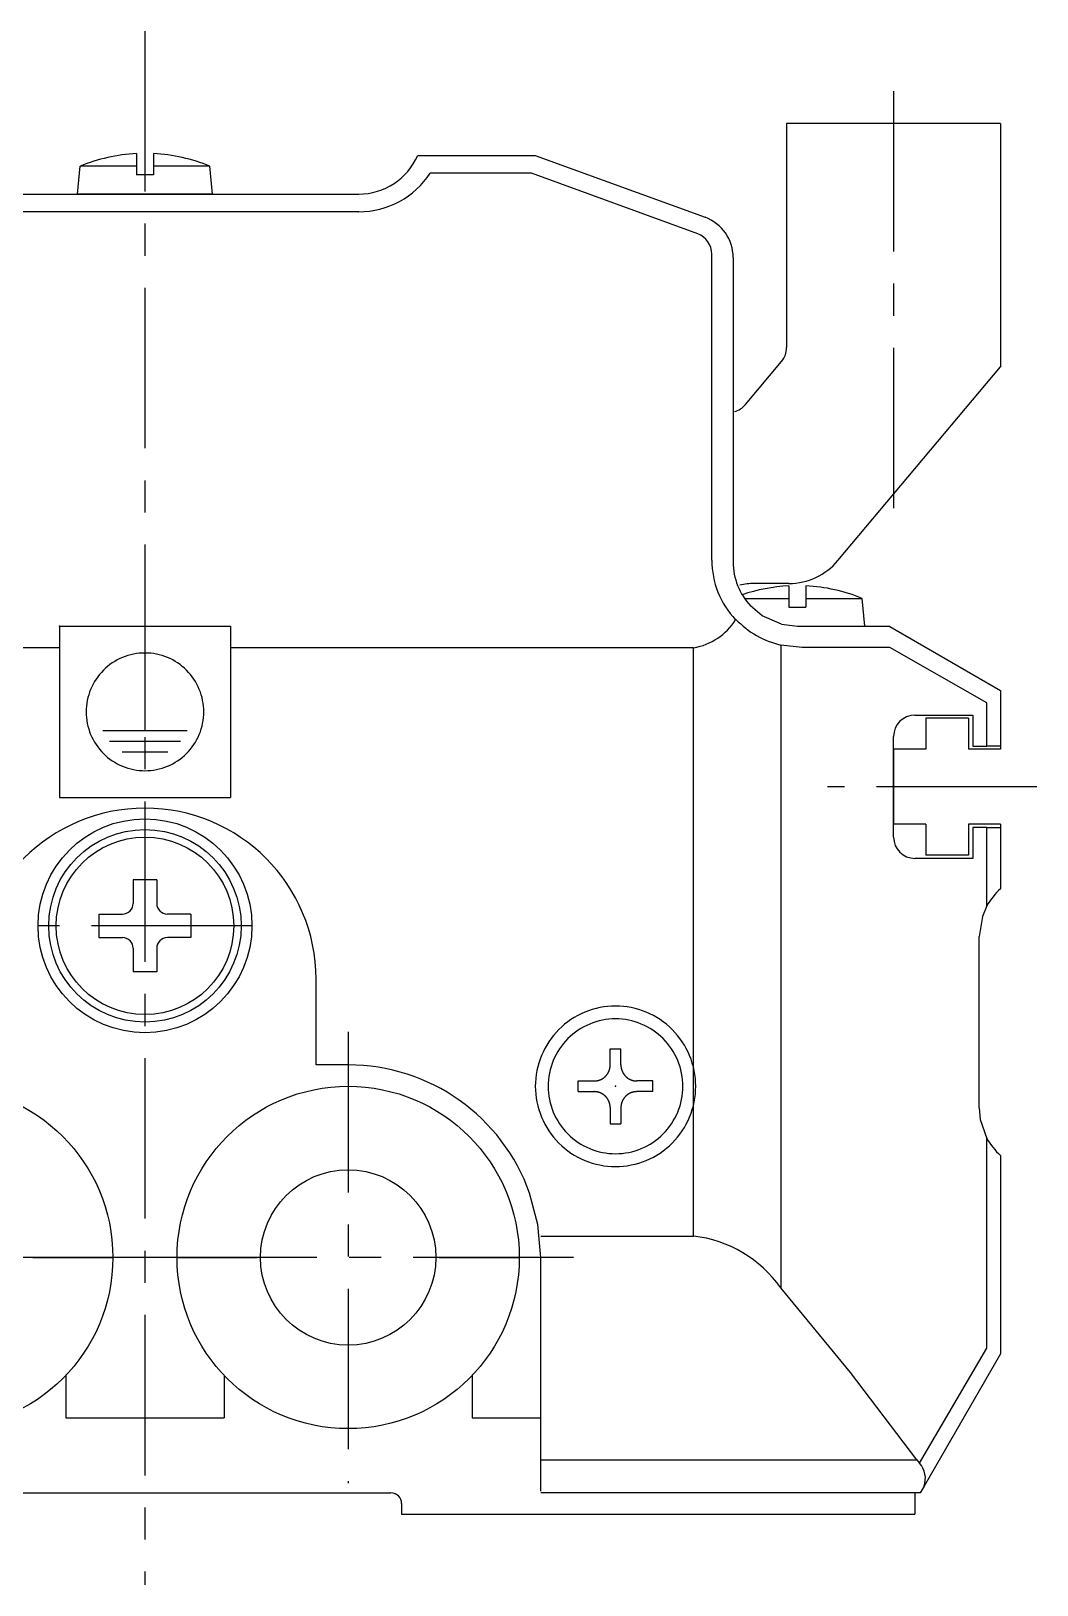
# Model space of a CAD drawing. Extents: x -693 to 100, y 35 to 506.
# Drawn here: x -620.3 to -573.3, y 231.8 to 304.4 of the extents above; entities that cross this region are included whole.
import ezdxf

# ---------------------------------------------------------------- set-up
doc = ezdxf.new("R2010")
doc.units = 0
doc.linetypes.add('CENTER', pattern=[12, 7.5, -1.5, 1.5, -1.5])
doc.layers.get('0').update_dxf_attribs({"linetype": 'CONTINUOUS'})
doc.layers.add('CENTER', color=1, linetype='CENTER')

msp = doc.modelspace()

# ---------------------------------------------------------------- linework, layer by layer
at = {"color": 7, "linetype": 'CONTINUOUS'}
for p, q in [((-585.013, 300.087), (-585.013, 289.609)), ((-575.013, 300.087), (-585.013, 300.087)), ((-575.013, 300.087), (-575.013, 288.717)), ((-615.413, 298.677), (-615.413, 297.687)), ((-614.613, 298.677), (-614.613, 297.687)), ((-602.263, 298.587), (-602.257, 298.587)), ((-602.257, 298.587), (-596.763, 298.587)), ((-596.763, 298.587), (-588.829, 295.699)), ((-618.163, 296.787), (-618.049, 298.087)), ((-615.413, 298.087), (-618.049, 298.087)), ((-611.977, 298.087), (-614.613, 298.087)), ((-611.863, 296.787), (-611.977, 298.087)), ((-596.939, 297.768), (-601.672, 297.768)), ((-589.171, 294.927), (-596.939, 297.768)), ((-614.613, 297.687), (-615.413, 297.687)), ((-625.013, 296.787), (-605.013, 296.787)), ((-611.863, 296.787), (-618.163, 296.787)), ((-605.013, 295.959), (-625.013, 295.959)), ((-588.513, 279.678), (-588.513, 293.982)), ((-587.513, 293.82), (-587.513, 279.587)), ((-586.944, 286.944), (-585.247, 288.966)), ((-582.614, 279.659), (-575.013, 288.717)), ((-584.912, 278.587), (-586.513, 278.587)), ((-584.913, 278.477), (-584.913, 277.487)), ((-584.113, 278.477), (-584.113, 277.487)), ((-586.985, 277.887), (-584.913, 277.887)), ((-584.913, 277.487), (-584.113, 277.487)), ((-584.113, 277.887), (-581.477, 277.887)), ((-581.363, 276.587), (-581.477, 277.887)), ((-587.384, 276.907), (-587.397, 276.893)), ((-619.013, 276.587), (-619.013, 268.587)), ((-619.013, 276.587), (-611.013, 276.587)), ((-611.013, 276.587), (-611.013, 268.587)), ((-585.246, 276.678), (-584.513, 276.587)), ((-584.513, 276.587), (-581.363, 276.587)), ((-584.513, 276.587), (-580.209, 276.587)), ((-580.209, 276.587), (-580.191, 276.576)), ((-580.191, 276.576), (-575.013, 273.587)), ((-640.664, 275.587), (-619.013, 275.587)), ((-611.013, 275.587), (-589.362, 275.587)), ((-589.362, 248.087), (-589.362, 275.587)), ((-584.293, 275.587), (-585.287, 275.708)), ((-585.287, 275.708), (-585.287, 245.667)), ((-580.188, 275.587), (-584.293, 275.587)), ((-575.649, 273.01), (-580.188, 275.587)), ((-615.013, 274.517), (-615.013, 271.717)), ((-575.013, 273.587), (-575.013, 273.566)), ((-575.013, 273.566), (-575.013, 270.837)), ((-579.013, 272.437), (-576.313, 272.437)), ((-576.313, 272.437), (-576.313, 270.987)), ((-575.649, 270.987), (-575.649, 273.01)), ((-616.979, 271.717), (-613.047, 271.717)), ((-578.513, 272.287), (-578.513, 270.837)), ((-576.513, 272.287), (-578.513, 272.287)), ((-576.513, 272.287), (-576.513, 270.837)), ((-616.67, 271.217), (-613.356, 271.217)), ((-580.013, 266.737), (-580.013, 271.437)), ((-576.313, 270.987), (-575.649, 270.987)), ((-575.013, 270.987), (-575.649, 270.987)), ((-616.075, 270.717), (-613.951, 270.717)), ((-580.013, 270.837), (-580.013, 267.337)), ((-578.513, 270.837), (-580.013, 270.837)), ((-575.013, 270.837), (-576.513, 270.837)), ((-619.013, 268.587), (-611.013, 268.587)), ((-578.513, 267.337), (-580.013, 267.337)), ((-578.513, 267.337), (-578.513, 265.887)), ((-576.513, 267.337), (-576.513, 265.887)), ((-575.013, 267.337), (-576.513, 267.337)), ((-575.013, 267.337), (-575.013, 264.323)), ((-575.649, 267.187), (-576.313, 267.187)), ((-576.313, 267.187), (-576.313, 265.737)), ((-575.649, 267.187), (-575.013, 267.187)), ((-575.649, 263.52), (-575.649, 267.187)), ((-576.513, 265.887), (-578.513, 265.887)), ((-576.313, 265.737), (-579.013, 265.737)), ((-614.463, 264.737), (-615.563, 264.737)), ((-615.563, 264.737), (-615.563, 263.637)), ((-614.463, 264.737), (-614.463, 263.637)), ((-617.163, 263.137), (-616.063, 263.137)), ((-617.163, 263.137), (-617.163, 262.037)), ((-612.863, 263.137), (-613.963, 263.137)), ((-612.863, 263.137), (-612.863, 262.037)), ((-617.163, 262.037), (-616.063, 262.037)), ((-615.563, 261.537), (-615.563, 260.437)), ((-614.463, 261.537), (-614.463, 260.437)), ((-612.863, 262.037), (-613.963, 262.037)), ((-576.013, 254.087), (-576.013, 262.087)), ((-614.463, 260.437), (-615.563, 260.437)), ((-607.013, 256.087), (-607.013, 260.087)), ((-593.263, 256.085), (-593.263, 256.837)), ((-593.263, 256.837), (-592.763, 256.837)), ((-592.763, 256.085), (-592.763, 256.837)), ((-605.513, 256.087), (-607.013, 256.087)), ((-594.763, 255.337), (-594.011, 255.337)), ((-594.763, 254.837), (-594.763, 255.337)), ((-591.263, 255.337), (-592.015, 255.337)), ((-591.263, 254.837), (-591.263, 255.337)), ((-594.763, 254.837), (-594.011, 254.837)), ((-591.263, 254.837), (-592.015, 254.837)), ((-593.263, 254.089), (-593.263, 253.337)), ((-592.763, 254.089), (-592.763, 253.337)), ((-593.263, 253.337), (-592.763, 253.337)), ((-575.649, 242.855), (-575.649, 252.654)), ((-575.013, 251.851), (-575.013, 242.59)), ((-596.504, 248.087), (-589.362, 248.087)), ((-620.263, 247.087), (-616.513, 247.087)), ((-613.513, 247.087), (-609.763, 247.087)), ((-601.263, 247.087), (-597.513, 247.087)), ((-596.513, 236.167), (-596.513, 247.087)), ((-578.806, 237.477), (-575.649, 242.855)), ((-575.013, 242.587), (-578.589, 236.394)), ((-575.013, 242.59), (-575.013, 242.587)), ((-618.713, 241.577), (-618.713, 239.587)), ((-611.313, 241.577), (-611.313, 239.587)), ((-599.713, 241.577), (-599.713, 239.587)), ((-618.713, 239.587), (-611.313, 239.587)), ((-599.713, 239.587), (-596.513, 239.587)), ((-596.513, 237.622), (-578.929, 237.622)), ((-578.929, 237.622), (-578.806, 237.477)), ((-626.513, 236.087), (-603.513, 236.087)), ((-578.766, 236.087), (-596.513, 236.087)), ((-579.013, 236.087), (-579.013, 235.087)), ((-578.589, 236.394), (-578.766, 236.087)), ((-603.013, 235.587), (-603.013, 235.087)), ((-603.013, 235.087), (-579.013, 235.087))]:
    msp.add_line(p, q, dxfattribs=at)
for points in [[(-585.246, 276.678), (-586.152, 277.074), (-586.709, 277.543)], [(-575.649, 263.52), (-575.861, 263.029), (-576.013, 262.087)], [(-576.013, 254.087), (-575.963, 253.542), (-575.649, 252.654)], [(-596.513, 247.087), (-596.646, 248.628), (-597.028, 250.087)], [(-578.929, 237.622), (-582.023, 241.706), (-585.287, 245.667)]]:
    msp.add_lwpolyline(points, dxfattribs=at)
for points in [[(-612.263, 272.587, 0), (-612.266, 272.722, 0), (-612.276, 272.856, 0), (-612.293, 272.99, 0), (-612.316, 273.123, 0), (-612.345, 273.255, 0), (-612.381, 273.385, 0), (-612.424, 273.513, 0), (-612.472, 273.639, 0), (-612.527, 273.763, 0), (-612.588, 273.883, 0), (-612.654, 274.001, 0), (-612.726, 274.115, 0), (-612.804, 274.225, 0), (-612.887, 274.331, 0), (-612.975, 274.434, 0), (-613.068, 274.531, 0), (-613.166, 274.625, 0), (-613.268, 274.713, 0), (-613.375, 274.796, 0), (-613.485, 274.873, 0), (-613.599, 274.946, 0), (-613.717, 275.012, 0), (-613.837, 275.073, 0), (-613.961, 275.128, 0), (-614.087, 275.176, 0), (-614.215, 275.218, 0), (-614.345, 275.254, 0), (-614.476, 275.284, 0), (-614.609, 275.307, 0), (-614.743, 275.324, 0), (-614.878, 275.334, 0), (-615.013, 275.337, 0), (-615.148, 275.334, 0), (-615.283, 275.324, 0), (-615.416, 275.307, 0), (-615.549, 275.284, 0), (-615.681, 275.254, 0), (-615.811, 275.218, 0), (-615.939, 275.176, 0), (-616.065, 275.128, 0), (-616.189, 275.073, 0), (-616.309, 275.012, 0), (-616.427, 274.946, 0), (-616.541, 274.873, 0), (-616.651, 274.796, 0), (-616.758, 274.713, 0), (-616.86, 274.625, 0), (-616.958, 274.531, 0), (-617.051, 274.434, 0), (-617.139, 274.331, 0), (-617.222, 274.225, 0), (-617.3, 274.115, 0), (-617.372, 274.001, 0), (-617.438, 273.883, 0), (-617.499, 273.763, 0), (-617.554, 273.639, 0), (-617.602, 273.513, 0), (-617.645, 273.385, 0), (-617.681, 273.255, 0), (-617.71, 273.123, 0), (-617.733, 272.99, 0), (-617.75, 272.856, 0), (-617.76, 272.722, 0), (-617.763, 272.587, 0), (-617.76, 272.452, 0), (-617.75, 272.317, 0), (-617.733, 272.183, 0), (-617.71, 272.05, 0), (-617.681, 271.919, 0), (-617.645, 271.789, 0), (-617.602, 271.66, 0), (-617.554, 271.535, 0), (-617.499, 271.411, 0), (-617.438, 271.291, 0), (-617.372, 271.173, 0), (-617.3, 271.059, 0), (-617.222, 270.949, 0), (-617.139, 270.842, 0), (-617.051, 270.74, 0), (-616.958, 270.642, 0), (-616.86, 270.549, 0), (-616.758, 270.461, 0), (-616.651, 270.378, 0), (-616.541, 270.3, 0), (-616.427, 270.228, 0), (-616.309, 270.162, 0), (-616.189, 270.101, 0), (-616.065, 270.046, 0), (-615.939, 269.998, 0), (-615.811, 269.955, 0), (-615.681, 269.919, 0), (-615.549, 269.89, 0), (-615.416, 269.867, 0), (-615.283, 269.85, 0), (-615.148, 269.84, 0), (-615.013, 269.837, 0), (-614.878, 269.84, 0), (-614.743, 269.85, 0), (-614.609, 269.867, 0), (-614.476, 269.89, 0), (-614.345, 269.919, 0), (-614.215, 269.955, 0), (-614.087, 269.998, 0), (-613.961, 270.046, 0), (-613.837, 270.101, 0), (-613.717, 270.162, 0), (-613.599, 270.228, 0), (-613.485, 270.3, 0), (-613.375, 270.378, 0), (-613.268, 270.461, 0), (-613.166, 270.549, 0), (-613.068, 270.642, 0), (-612.975, 270.74, 0), (-612.887, 270.842, 0), (-612.804, 270.949, 0), (-612.726, 271.059, 0), (-612.654, 271.173, 0), (-612.588, 271.291, 0), (-612.527, 271.411, 0), (-612.472, 271.535, 0), (-612.424, 271.66, 0), (-612.381, 271.789, 0), (-612.345, 271.919, 0), (-612.316, 272.05, 0), (-612.293, 272.183, 0), (-612.276, 272.317, 0), (-612.266, 272.452, 0), (-612.263, 272.587, 0)], [(-593.013, 258.837, 0), (-593.197, 258.832, 0), (-593.381, 258.819, 0), (-593.563, 258.796, 0), (-593.745, 258.765, 0), (-593.924, 258.725, 0), (-594.102, 258.675, 0), (-594.276, 258.618, 0), (-594.448, 258.551, 0), (-594.616, 258.477, 0), (-594.781, 258.394, 0), (-594.941, 258.303, 0), (-595.096, 258.205, 0), (-595.247, 258.099, 0), (-595.392, 257.986, 0), (-595.531, 257.865, 0), (-595.665, 257.739, 0), (-595.792, 257.605, 0), (-595.912, 257.466, 0), (-596.025, 257.321, 0), (-596.131, 257.17, 0), (-596.229, 257.015, 0), (-596.32, 256.855, 0), (-596.403, 256.69, 0), (-596.478, 256.522, 0), (-596.544, 256.35, 0), (-596.602, 256.175, 0), (-596.651, 255.998, 0), (-596.691, 255.818, 0), (-596.722, 255.637, 0), (-596.745, 255.454, 0), (-596.758, 255.271, 0), (-596.763, 255.087, 0), (-596.758, 254.903, 0), (-596.745, 254.719, 0), (-596.722, 254.537, 0), (-596.691, 254.355, 0), (-596.651, 254.176, 0), (-596.602, 253.998, 0), (-596.544, 253.824, 0), (-596.478, 253.652, 0), (-596.403, 253.484, 0), (-596.32, 253.319, 0), (-596.229, 253.159, 0), (-596.131, 253.004, 0), (-596.025, 252.853, 0), (-595.912, 252.708, 0), (-595.792, 252.569, 0), (-595.665, 252.435, 0), (-595.531, 252.308, 0), (-595.392, 252.188, 0), (-595.247, 252.075, 0), (-595.096, 251.969, 0), (-594.941, 251.87, 0), (-594.781, 251.78, 0), (-594.616, 251.697, 0), (-594.448, 251.622, 0), (-594.276, 251.556, 0), (-594.102, 251.498, 0), (-593.924, 251.449, 0), (-593.745, 251.409, 0), (-593.563, 251.377, 0), (-593.381, 251.355, 0), (-593.197, 251.341, 0), (-593.013, 251.337, 0), (-592.829, 251.341, 0), (-592.645, 251.355, 0), (-592.463, 251.377, 0), (-592.281, 251.409, 0), (-592.102, 251.449, 0), (-591.924, 251.498, 0), (-591.75, 251.556, 0), (-591.578, 251.622, 0), (-591.41, 251.697, 0), (-591.245, 251.78, 0), (-591.085, 251.87, 0), (-590.93, 251.969, 0), (-590.779, 252.075, 0), (-590.634, 252.188, 0), (-590.495, 252.308, 0), (-590.361, 252.435, 0), (-590.234, 252.569, 0), (-590.114, 252.708, 0), (-590.001, 252.853, 0), (-589.895, 253.004, 0), (-589.796, 253.159, 0), (-589.706, 253.319, 0), (-589.623, 253.484, 0), (-589.548, 253.652, 0), (-589.482, 253.824, 0), (-589.424, 253.998, 0), (-589.375, 254.176, 0), (-589.335, 254.355, 0), (-589.304, 254.537, 0), (-589.281, 254.719, 0), (-589.267, 254.903, 0), (-589.263, 255.087, 0), (-589.267, 255.271, 0), (-589.281, 255.454, 0), (-589.304, 255.637, 0), (-589.335, 255.818, 0), (-589.375, 255.998, 0), (-589.424, 256.175, 0), (-589.482, 256.35, 0), (-589.548, 256.522, 0), (-589.623, 256.69, 0), (-589.706, 256.855, 0), (-589.796, 257.015, 0), (-589.895, 257.17, 0), (-590.001, 257.321, 0), (-590.114, 257.466, 0), (-590.234, 257.605, 0), (-590.361, 257.739, 0), (-590.495, 257.865, 0), (-590.634, 257.986, 0), (-590.779, 258.099, 0), (-590.93, 258.205, 0), (-591.085, 258.303, 0), (-591.245, 258.394, 0), (-591.41, 258.477, 0), (-591.578, 258.551, 0), (-591.75, 258.618, 0), (-591.924, 258.675, 0), (-592.102, 258.725, 0), (-592.281, 258.765, 0), (-592.463, 258.796, 0), (-592.645, 258.819, 0), (-592.829, 258.832, 0), (-593.013, 258.837, 0)], [(-593.013, 258.237, 0), (-593.168, 258.233, 0), (-593.322, 258.222, 0), (-593.475, 258.203, 0), (-593.628, 258.176, 0), (-593.778, 258.143, 0), (-593.927, 258.101, 0), (-594.074, 258.053, 0), (-594.218, 257.997, 0), (-594.36, 257.934, 0), (-594.498, 257.865, 0), (-594.632, 257.789, 0), (-594.763, 257.706, 0), (-594.889, 257.617, 0), (-595.011, 257.522, 0), (-595.128, 257.421, 0), (-595.24, 257.314, 0), (-595.347, 257.202, 0), (-595.448, 257.085, 0), (-595.543, 256.963, 0), (-595.632, 256.837, 0), (-595.715, 256.706, 0), (-595.791, 256.572, 0), (-595.861, 256.434, 0), (-595.923, 256.292, 0), (-595.979, 256.148, 0), (-596.027, 256.001, 0), (-596.069, 255.852, 0), (-596.102, 255.701, 0), (-596.129, 255.549, 0), (-596.148, 255.396, 0), (-596.159, 255.241, 0), (-596.163, 255.087, 0), (-596.159, 254.932, 0), (-596.148, 254.778, 0), (-596.129, 254.625, 0), (-596.102, 254.472, 0), (-596.069, 254.322, 0), (-596.027, 254.173, 0), (-595.979, 254.026, 0), (-595.923, 253.881, 0), (-595.861, 253.74, 0), (-595.791, 253.602, 0), (-595.715, 253.467, 0), (-595.632, 253.337, 0), (-595.543, 253.21, 0), (-595.448, 253.089, 0), (-595.347, 252.971, 0), (-595.24, 252.86, 0), (-595.128, 252.753, 0), (-595.011, 252.652, 0), (-594.889, 252.557, 0), (-594.763, 252.468, 0), (-594.632, 252.385, 0), (-594.498, 252.309, 0), (-594.36, 252.239, 0), (-594.218, 252.177, 0), (-594.074, 252.121, 0), (-593.927, 252.073, 0), (-593.778, 252.031, 0), (-593.628, 251.997, 0), (-593.475, 251.971, 0), (-593.322, 251.952, 0), (-593.168, 251.941, 0), (-593.013, 251.937, 0), (-592.858, 251.941, 0), (-592.704, 251.952, 0), (-592.551, 251.971, 0), (-592.398, 251.997, 0), (-592.248, 252.031, 0), (-592.099, 252.073, 0), (-591.952, 252.121, 0), (-591.808, 252.177, 0), (-591.666, 252.239, 0), (-591.528, 252.309, 0), (-591.394, 252.385, 0), (-591.263, 252.468, 0), (-591.137, 252.557, 0), (-591.015, 252.652, 0), (-590.898, 252.753, 0), (-590.786, 252.86, 0), (-590.679, 252.971, 0), (-590.578, 253.089, 0), (-590.483, 253.21, 0), (-590.394, 253.337, 0), (-590.311, 253.467, 0), (-590.235, 253.602, 0), (-590.165, 253.74, 0), (-590.103, 253.881, 0), (-590.047, 254.026, 0), (-589.999, 254.173, 0), (-589.957, 254.322, 0), (-589.924, 254.472, 0), (-589.897, 254.625, 0), (-589.878, 254.778, 0), (-589.867, 254.932, 0), (-589.863, 255.087, 0), (-589.867, 255.241, 0), (-589.878, 255.396, 0), (-589.897, 255.549, 0), (-589.924, 255.701, 0), (-589.957, 255.852, 0), (-589.999, 256.001, 0), (-590.047, 256.148, 0), (-590.103, 256.292, 0), (-590.165, 256.434, 0), (-590.235, 256.572, 0), (-590.311, 256.706, 0), (-590.394, 256.837, 0), (-590.483, 256.963, 0), (-590.578, 257.085, 0), (-590.679, 257.202, 0), (-590.786, 257.314, 0), (-590.898, 257.421, 0), (-591.015, 257.522, 0), (-591.137, 257.617, 0), (-591.263, 257.706, 0), (-591.394, 257.789, 0), (-591.528, 257.865, 0), (-591.666, 257.934, 0), (-591.808, 257.997, 0), (-591.952, 258.053, 0), (-592.099, 258.101, 0), (-592.248, 258.143, 0), (-592.398, 258.176, 0), (-592.551, 258.203, 0), (-592.704, 258.222, 0), (-592.858, 258.233, 0), (-593.013, 258.237, 0)], [(-594.011, 255.337, 0), (-594.001, 255.337, 0), (-593.992, 255.337, 0), (-593.983, 255.337, 0), (-593.974, 255.338, 0), (-593.965, 255.338, 0), (-593.956, 255.339, 0), (-593.946, 255.34, 0), (-593.937, 255.34, 0), (-593.928, 255.341, 0), (-593.919, 255.342, 0), (-593.91, 255.344, 0), (-593.901, 255.345, 0), (-593.892, 255.346, 0), (-593.883, 255.348, 0), (-593.874, 255.349, 0), (-593.865, 255.351, 0), (-593.856, 255.353, 0), (-593.847, 255.355, 0), (-593.838, 255.357, 0), (-593.829, 255.359, 0), (-593.82, 255.362, 0), (-593.811, 255.364, 0), (-593.802, 255.366, 0), (-593.794, 255.369, 0), (-593.785, 255.372, 0), (-593.776, 255.375, 0), (-593.767, 255.378, 0), (-593.759, 255.381, 0), (-593.75, 255.384, 0), (-593.742, 255.387, 0), (-593.733, 255.39, 0), (-593.724, 255.394, 0), (-593.716, 255.397, 0), (-593.708, 255.401, 0), (-593.699, 255.405, 0), (-593.691, 255.409, 0), (-593.683, 255.413, 0), (-593.674, 255.417, 0), (-593.666, 255.421, 0), (-593.658, 255.425, 0), (-593.65, 255.429, 0), (-593.642, 255.434, 0), (-593.634, 255.439, 0), (-593.626, 255.443, 0), (-593.618, 255.448, 0), (-593.611, 255.453, 0), (-593.603, 255.458, 0), (-593.595, 255.463, 0), (-593.588, 255.468, 0), (-593.58, 255.473, 0), (-593.573, 255.479, 0), (-593.565, 255.484, 0), (-593.558, 255.489, 0), (-593.551, 255.495, 0), (-593.543, 255.501, 0), (-593.536, 255.507, 0), (-593.529, 255.512, 0), (-593.522, 255.518, 0), (-593.515, 255.524, 0), (-593.508, 255.531, 0), (-593.502, 255.537, 0), (-593.495, 255.543, 0), (-593.488, 255.549, 0), (-593.482, 255.556, 0), (-593.475, 255.562, 0), (-593.469, 255.569, 0), (-593.463, 255.576, 0), (-593.457, 255.582, 0), (-593.45, 255.589, 0), (-593.444, 255.596, 0), (-593.438, 255.603, 0), (-593.433, 255.61, 0), (-593.427, 255.617, 0), (-593.421, 255.625, 0), (-593.416, 255.632, 0), (-593.41, 255.639, 0), (-593.405, 255.647, 0), (-593.399, 255.654, 0), (-593.394, 255.662, 0), (-593.389, 255.669, 0), (-593.384, 255.677, 0), (-593.379, 255.685, 0), (-593.374, 255.692, 0), (-593.369, 255.7, 0), (-593.365, 255.708, 0), (-593.36, 255.716, 0), (-593.356, 255.724, 0), (-593.351, 255.732, 0), (-593.347, 255.74, 0), (-593.343, 255.748, 0), (-593.339, 255.757, 0), (-593.335, 255.765, 0), (-593.331, 255.773, 0), (-593.327, 255.782, 0), (-593.323, 255.79, 0), (-593.32, 255.798, 0), (-593.316, 255.807, 0), (-593.313, 255.815, 0), (-593.31, 255.824, 0), (-593.307, 255.833, 0), (-593.304, 255.841, 0), (-593.301, 255.85, 0), (-593.298, 255.859, 0), (-593.295, 255.868, 0), (-593.292, 255.876, 0), (-593.29, 255.885, 0), (-593.288, 255.894, 0), (-593.285, 255.903, 0), (-593.283, 255.912, 0), (-593.281, 255.921, 0), (-593.279, 255.93, 0), (-593.277, 255.939, 0), (-593.276, 255.948, 0), (-593.274, 255.957, 0), (-593.272, 255.966, 0), (-593.271, 255.975, 0), (-593.27, 255.984, 0), (-593.269, 255.993, 0), (-593.267, 256.002, 0), (-593.267, 256.011, 0), (-593.266, 256.02, 0), (-593.265, 256.03, 0), (-593.264, 256.039, 0), (-593.264, 256.048, 0), (-593.263, 256.057, 0), (-593.263, 256.066, 0), (-593.263, 256.075, 0), (-593.263, 256.085, 0)], [(-592.763, 256.085, 0), (-592.763, 256.075, 0), (-592.763, 256.066, 0), (-592.763, 256.057, 0), (-592.762, 256.048, 0), (-592.762, 256.039, 0), (-592.761, 256.03, 0), (-592.76, 256.02, 0), (-592.759, 256.011, 0), (-592.758, 256.002, 0), (-592.757, 255.993, 0), (-592.756, 255.984, 0), (-592.755, 255.975, 0), (-592.754, 255.966, 0), (-592.752, 255.957, 0), (-592.75, 255.948, 0), (-592.749, 255.939, 0), (-592.747, 255.93, 0), (-592.745, 255.921, 0), (-592.743, 255.912, 0), (-592.741, 255.903, 0), (-592.738, 255.894, 0), (-592.736, 255.885, 0), (-592.733, 255.876, 0), (-592.731, 255.868, 0), (-592.728, 255.859, 0), (-592.725, 255.85, 0), (-592.722, 255.841, 0), (-592.719, 255.833, 0), (-592.716, 255.824, 0), (-592.713, 255.815, 0), (-592.71, 255.807, 0), (-592.706, 255.798, 0), (-592.703, 255.79, 0), (-592.699, 255.782, 0), (-592.695, 255.773, 0), (-592.691, 255.765, 0), (-592.687, 255.757, 0), (-592.683, 255.748, 0), (-592.679, 255.74, 0), (-592.675, 255.732, 0), (-592.67, 255.724, 0), (-592.666, 255.716, 0), (-592.661, 255.708, 0), (-592.657, 255.7, 0), (-592.652, 255.692, 0), (-592.647, 255.685, 0), (-592.642, 255.677, 0), (-592.637, 255.669, 0), (-592.632, 255.662, 0), (-592.627, 255.654, 0), (-592.621, 255.647, 0), (-592.616, 255.639, 0), (-592.61, 255.632, 0), (-592.605, 255.625, 0), (-592.599, 255.617, 0), (-592.593, 255.61, 0), (-592.587, 255.603, 0), (-592.582, 255.596, 0), (-592.575, 255.589, 0), (-592.569, 255.582, 0), (-592.563, 255.576, 0), (-592.557, 255.569, 0), (-592.55, 255.562, 0), (-592.544, 255.556, 0), (-592.538, 255.549, 0), (-592.531, 255.543, 0), (-592.524, 255.537, 0), (-592.517, 255.531, 0), (-592.511, 255.524, 0), (-592.504, 255.518, 0), (-592.497, 255.512, 0), (-592.49, 255.507, 0), (-592.483, 255.501, 0), (-592.475, 255.495, 0), (-592.468, 255.489, 0), (-592.461, 255.484, 0), (-592.453, 255.479, 0), (-592.446, 255.473, 0), (-592.438, 255.468, 0), (-592.431, 255.463, 0), (-592.423, 255.458, 0), (-592.415, 255.453, 0), (-592.408, 255.448, 0), (-592.4, 255.443, 0), (-592.392, 255.439, 0), (-592.384, 255.434, 0), (-592.376, 255.429, 0), (-592.368, 255.425, 0), (-592.36, 255.421, 0), (-592.352, 255.417, 0), (-592.343, 255.413, 0), (-592.335, 255.409, 0), (-592.327, 255.405, 0), (-592.318, 255.401, 0), (-592.31, 255.397, 0), (-592.301, 255.394, 0), (-592.293, 255.39, 0), (-592.284, 255.387, 0), (-592.276, 255.384, 0), (-592.267, 255.381, 0), (-592.259, 255.378, 0), (-592.25, 255.375, 0), (-592.241, 255.372, 0), (-592.232, 255.369, 0), (-592.224, 255.366, 0), (-592.215, 255.364, 0), (-592.206, 255.362, 0), (-592.197, 255.359, 0), (-592.188, 255.357, 0), (-592.179, 255.355, 0), (-592.17, 255.353, 0), (-592.161, 255.351, 0), (-592.152, 255.349, 0), (-592.143, 255.348, 0), (-592.134, 255.346, 0), (-592.125, 255.345, 0), (-592.116, 255.344, 0), (-592.107, 255.342, 0), (-592.098, 255.341, 0), (-592.089, 255.34, 0), (-592.079, 255.34, 0), (-592.07, 255.339, 0), (-592.061, 255.338, 0), (-592.052, 255.338, 0), (-592.043, 255.337, 0), (-592.034, 255.337, 0), (-592.024, 255.337, 0), (-592.015, 255.337, 0)], [(-593.263, 254.089, 0), (-593.263, 254.098, 0), (-593.263, 254.108, 0), (-593.263, 254.117, 0), (-593.264, 254.126, 0), (-593.264, 254.135, 0), (-593.265, 254.144, 0), (-593.266, 254.153, 0), (-593.267, 254.163, 0), (-593.267, 254.172, 0), (-593.269, 254.181, 0), (-593.27, 254.19, 0), (-593.271, 254.199, 0), (-593.272, 254.208, 0), (-593.274, 254.217, 0), (-593.276, 254.226, 0), (-593.277, 254.235, 0), (-593.279, 254.244, 0), (-593.281, 254.253, 0), (-593.283, 254.262, 0), (-593.285, 254.271, 0), (-593.288, 254.28, 0), (-593.29, 254.289, 0), (-593.292, 254.298, 0), (-593.295, 254.306, 0), (-593.298, 254.315, 0), (-593.301, 254.324, 0), (-593.304, 254.332, 0), (-593.307, 254.341, 0), (-593.31, 254.35, 0), (-593.313, 254.358, 0), (-593.316, 254.367, 0), (-593.32, 254.375, 0), (-593.323, 254.384, 0), (-593.327, 254.392, 0), (-593.331, 254.401, 0), (-593.335, 254.409, 0), (-593.339, 254.417, 0), (-593.343, 254.425, 0), (-593.347, 254.434, 0), (-593.351, 254.442, 0), (-593.356, 254.45, 0), (-593.36, 254.458, 0), (-593.365, 254.466, 0), (-593.369, 254.474, 0), (-593.374, 254.481, 0), (-593.379, 254.489, 0), (-593.384, 254.497, 0), (-593.389, 254.505, 0), (-593.394, 254.512, 0), (-593.399, 254.52, 0), (-593.405, 254.527, 0), (-593.41, 254.535, 0), (-593.416, 254.542, 0), (-593.421, 254.549, 0), (-593.427, 254.556, 0), (-593.433, 254.564, 0), (-593.438, 254.571, 0), (-593.444, 254.578, 0), (-593.45, 254.585, 0), (-593.457, 254.591, 0), (-593.463, 254.598, 0), (-593.469, 254.605, 0), (-593.475, 254.611, 0), (-593.482, 254.618, 0), (-593.488, 254.624, 0), (-593.495, 254.631, 0), (-593.502, 254.637, 0), (-593.508, 254.643, 0), (-593.515, 254.649, 0), (-593.522, 254.655, 0), (-593.529, 254.661, 0), (-593.536, 254.667, 0), (-593.543, 254.673, 0), (-593.551, 254.679, 0), (-593.558, 254.684, 0), (-593.565, 254.69, 0), (-593.573, 254.695, 0), (-593.58, 254.701, 0), (-593.588, 254.706, 0), (-593.595, 254.711, 0), (-593.603, 254.716, 0), (-593.611, 254.721, 0), (-593.618, 254.726, 0), (-593.626, 254.731, 0), (-593.634, 254.735, 0), (-593.642, 254.74, 0), (-593.65, 254.744, 0), (-593.658, 254.749, 0), (-593.666, 254.753, 0), (-593.674, 254.757, 0), (-593.683, 254.761, 0), (-593.691, 254.765, 0), (-593.699, 254.769, 0), (-593.708, 254.773, 0), (-593.716, 254.776, 0), (-593.724, 254.78, 0), (-593.733, 254.784, 0), (-593.742, 254.787, 0), (-593.75, 254.79, 0), (-593.759, 254.793, 0), (-593.767, 254.796, 0), (-593.776, 254.799, 0), (-593.785, 254.802, 0), (-593.794, 254.805, 0), (-593.802, 254.807, 0), (-593.811, 254.81, 0), (-593.82, 254.812, 0), (-593.829, 254.815, 0), (-593.838, 254.817, 0), (-593.847, 254.819, 0), (-593.856, 254.821, 0), (-593.865, 254.823, 0), (-593.874, 254.824, 0), (-593.883, 254.826, 0), (-593.892, 254.827, 0), (-593.901, 254.829, 0), (-593.91, 254.83, 0), (-593.919, 254.831, 0), (-593.928, 254.832, 0), (-593.937, 254.833, 0), (-593.946, 254.834, 0), (-593.956, 254.835, 0), (-593.965, 254.836, 0), (-593.974, 254.836, 0), (-593.983, 254.836, 0), (-593.992, 254.837, 0), (-594.001, 254.837, 0), (-594.011, 254.837, 0)], [(-592.015, 254.837, 0), (-592.024, 254.837, 0), (-592.034, 254.837, 0), (-592.043, 254.836, 0), (-592.052, 254.836, 0), (-592.061, 254.836, 0), (-592.07, 254.835, 0), (-592.079, 254.834, 0), (-592.089, 254.833, 0), (-592.098, 254.832, 0), (-592.107, 254.831, 0), (-592.116, 254.83, 0), (-592.125, 254.829, 0), (-592.134, 254.827, 0), (-592.143, 254.826, 0), (-592.152, 254.824, 0), (-592.161, 254.823, 0), (-592.17, 254.821, 0), (-592.179, 254.819, 0), (-592.188, 254.817, 0), (-592.197, 254.815, 0), (-592.206, 254.812, 0), (-592.215, 254.81, 0), (-592.224, 254.807, 0), (-592.232, 254.805, 0), (-592.241, 254.802, 0), (-592.25, 254.799, 0), (-592.259, 254.796, 0), (-592.267, 254.793, 0), (-592.276, 254.79, 0), (-592.284, 254.787, 0), (-592.293, 254.784, 0), (-592.301, 254.78, 0), (-592.31, 254.776, 0), (-592.318, 254.773, 0), (-592.327, 254.769, 0), (-592.335, 254.765, 0), (-592.343, 254.761, 0), (-592.352, 254.757, 0), (-592.36, 254.753, 0), (-592.368, 254.749, 0), (-592.376, 254.744, 0), (-592.384, 254.74, 0), (-592.392, 254.735, 0), (-592.4, 254.731, 0), (-592.408, 254.726, 0), (-592.415, 254.721, 0), (-592.423, 254.716, 0), (-592.431, 254.711, 0), (-592.438, 254.706, 0), (-592.446, 254.701, 0), (-592.453, 254.695, 0), (-592.461, 254.69, 0), (-592.468, 254.684, 0), (-592.475, 254.679, 0), (-592.483, 254.673, 0), (-592.49, 254.667, 0), (-592.497, 254.661, 0), (-592.504, 254.655, 0), (-592.511, 254.649, 0), (-592.517, 254.643, 0), (-592.524, 254.637, 0), (-592.531, 254.631, 0), (-592.538, 254.624, 0), (-592.544, 254.618, 0), (-592.55, 254.611, 0), (-592.557, 254.605, 0), (-592.563, 254.598, 0), (-592.569, 254.591, 0), (-592.575, 254.585, 0), (-592.582, 254.578, 0), (-592.587, 254.571, 0), (-592.593, 254.564, 0), (-592.599, 254.556, 0), (-592.605, 254.549, 0), (-592.61, 254.542, 0), (-592.616, 254.535, 0), (-592.621, 254.527, 0), (-592.627, 254.52, 0), (-592.632, 254.512, 0), (-592.637, 254.505, 0), (-592.642, 254.497, 0), (-592.647, 254.489, 0), (-592.652, 254.481, 0), (-592.657, 254.474, 0), (-592.661, 254.466, 0), (-592.666, 254.458, 0), (-592.67, 254.45, 0), (-592.675, 254.442, 0), (-592.679, 254.434, 0), (-592.683, 254.425, 0), (-592.687, 254.417, 0), (-592.691, 254.409, 0), (-592.695, 254.401, 0), (-592.699, 254.392, 0), (-592.703, 254.384, 0), (-592.706, 254.375, 0), (-592.71, 254.367, 0), (-592.713, 254.358, 0), (-592.716, 254.35, 0), (-592.719, 254.341, 0), (-592.722, 254.332, 0), (-592.725, 254.324, 0), (-592.728, 254.315, 0), (-592.731, 254.306, 0), (-592.733, 254.298, 0), (-592.736, 254.289, 0), (-592.738, 254.28, 0), (-592.741, 254.271, 0), (-592.743, 254.262, 0), (-592.745, 254.253, 0), (-592.747, 254.244, 0), (-592.749, 254.235, 0), (-592.75, 254.226, 0), (-592.752, 254.217, 0), (-592.754, 254.208, 0), (-592.755, 254.199, 0), (-592.756, 254.19, 0), (-592.757, 254.181, 0), (-592.758, 254.172, 0), (-592.759, 254.163, 0), (-592.76, 254.153, 0), (-592.761, 254.144, 0), (-592.762, 254.135, 0), (-592.762, 254.126, 0), (-592.763, 254.117, 0), (-592.763, 254.108, 0), (-592.763, 254.098, 0), (-592.763, 254.089, 0)]]:
    msp.add_polyline3d(points, dxfattribs=at)
for centre, radius in [((-615.013, 262.587), 5), ((-615.013, 262.587), 4.5), ((-615.013, 262.587), 4.15), ((-624.513, 247.087), 8), ((-605.513, 247.087), 8), ((-605.513, 247.087), 4.1)]:
    msp.add_circle(centre, radius, dxfattribs=at)
for centre, radius, start, end in [((-615.013, 290.704), 7.982, 92.87228, 112.35653), ((-615.013, 290.704), 7.982, 67.64347, 87.12772), ((-605.013, 299.787), 3, 270, 336.42182), ((-605.016, 299.955), 3.995, 270.04866, 326.82452), ((-589.513, 293.82), 2, 0, 70), ((-589.518, 293.984), 1.005, 359.92861, 69.80175), ((-586.013, 289.609), 1, 320, 0.00012), ((-587.71, 287.587), 1, 285.00594, 320), ((-584.483, 279.676), 4.03, 179.97544, 223.68551), ((-584.912, 281.587), 3, 270, 320), ((-584.513, 279.587), 3, 180, 222.94536), ((-586.513, 275.587), 3, 90, 103.41186), ((-584.513, 270.504), 7.982, 92.87228, 108.86632), ((-584.513, 270.504), 7.982, 67.64347, 87.12772), ((-589.81, 278.392), 2.841, 279.06158, 328.13452), ((-584.305, 279.858), 4.264, 223.78857, 256.68814), ((-579.013, 271.437), 1, 90, 180), ((-615.013, 260.087), 8, 0, 180), ((-579.013, 266.737), 1, 180, 270), ((-616.063, 263.637), 0.5, 270, 0.00001), ((-613.963, 263.637), 0.5, 179.99999, 270), ((-573.013, 262.087), 3, 131.81031, 151.46567), ((-616.063, 261.537), 0.5, 359.99999, 90), ((-613.963, 261.537), 0.5, 90, 180.00001), ((-605.513, 247.087), 9, 19.47122, 90), ((-573.013, 254.087), 3, 208.53433, 228.18969), ((-590.037, 242.311), 5.816, 35.24703, 83.34347), ((-579.6, 236.755), 1.073, 340.3392, 42.32223), ((-603.513, 235.587), 0.5, 0, 90)]:
    msp.add_arc(centre, radius, start, end, dxfattribs=at)
for p in [(-619.013, 276.587), (-593.013, 255.087), (-593.013, 255.087)]:
    msp.add_point(p, dxfattribs=at)
at = {"layer": 'CENTER', "color": 1, "linetype": 'CENTER'}
for p, q in [((-615.013, 304.404), (-615.013, 231.784)), ((-580.013, 301.601), (-580.013, 281.852)), ((-573.312, 269.087), (-583.097, 269.087)), ((-610.013, 262.587), (-620.013, 262.587)), ((-605.513, 257.627), (-605.513, 236.547)), ((-613.973, 247.087), (-635.053, 247.087)), ((-594.973, 247.087), (-616.053, 247.087))]:
    msp.add_line(p, q, dxfattribs=at)

doc.saveas('drawing.dxf')
